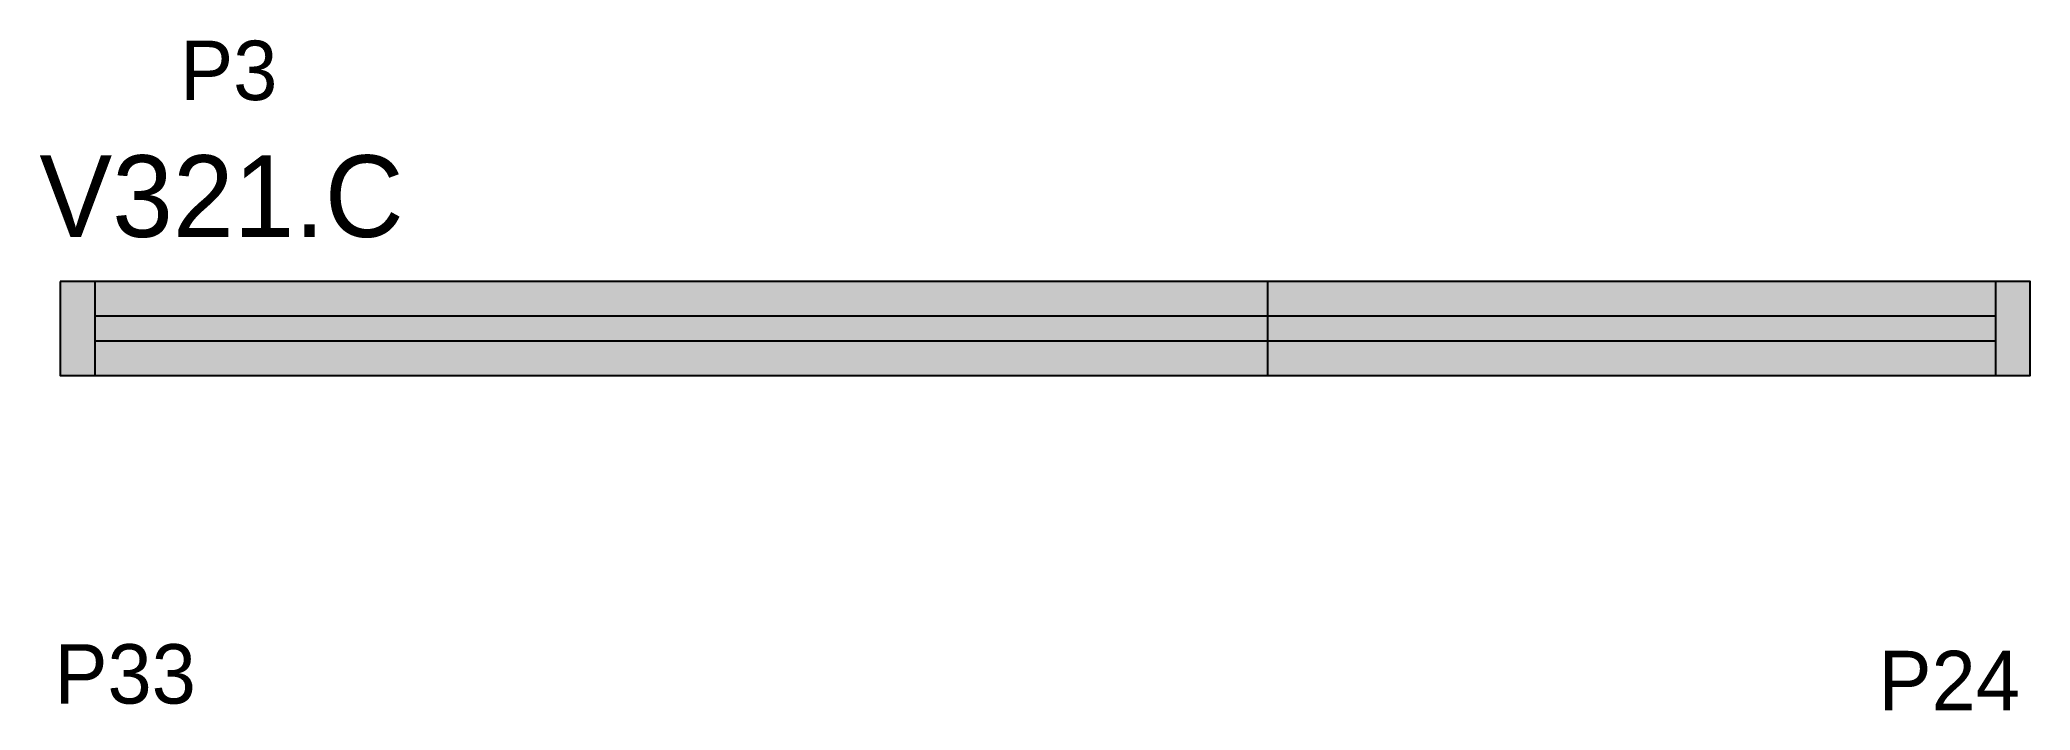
# Model space of a CAD drawing. Header units: metres. Extents: x 4313 to 4715, y 205 to 341.
import ezdxf

# ---------------------------------------------------------------- set-up
doc = ezdxf.new("R2010")
doc.units = ezdxf.units.M
for name, color, linetype in [('5', 7, 'Continuous'), ('NOMENCLATURA', 7, 'Continuous'), ('Painéis', 7, 'Continuous'), ('REAPROVEITAMENTO', 7, 'Continuous'), ('SARR_2.2x7', 7, 'Continuous')]:
    doc.layers.add(name, color=color, linetype=linetype)

msp = doc.modelspace()

# ---------------------------------------------------------------- hatches: boundary and pattern name
at = {"layer": 'REAPROVEITAMENTO'}
h = msp.add_hatch(color=7, dxfattribs=at)
h.dxf.hatch_style = 1
h.paths.add_polyline_path([(4715.11, 273.06), (4715.11, 292.06), (4715.11, 292.06), (4317.11, 292.06), (4317.11, 292.06), (4317.11, 273.06), (4317.11, 273.06), (4715.11, 273.06)])

# ---------------------------------------------------------------- linework, layer by layer
at = {"layer": 'Painéis', "color": 7, "lineweight": 25}
msp.add_line((4561.11, 273.06), (4561.11, 292.06), dxfattribs=at)
msp.add_lwpolyline([(4317.11, 292.06), (4317.11, 273.06), (4715.11, 273.06), (4715.11, 292.06), (4317.11, 292.06)], dxfattribs=at)
at = {"layer": 'SARR_2.2x7', "color": 7, "lineweight": 25}
for p, q in [((4324.11, 292.06), (4324.11, 273.06)), ((4708.11, 292.06), (4708.11, 273.06)), ((4561.11, 285.06), (4324.11, 285.06)), ((4708.11, 285.06), (4561.11, 285.06)), ((4324.11, 280.06), (4561.11, 280.06)), ((4561.11, 280.06), (4708.11, 280.06))]:
    msp.add_line(p, q, dxfattribs=at)

# ---------------------------------------------------------------- texts
at = {"layer": '5', "color": 7, "lineweight": 25}
for s, p in [('P3', (4341.39, 328.69)), ('P33', (4316, 206.75)), ('P24', (4684.48, 205.41))]:
    msp.add_text(s, height=12, dxfattribs=at).set_placement(p)
at = {"layer": 'NOMENCLATURA', "color": 7, "lineweight": 25}
msp.add_text('V321.C', height=16.5, dxfattribs=at).set_placement((4312.93, 301.03))

doc.saveas('drawing.dxf')
